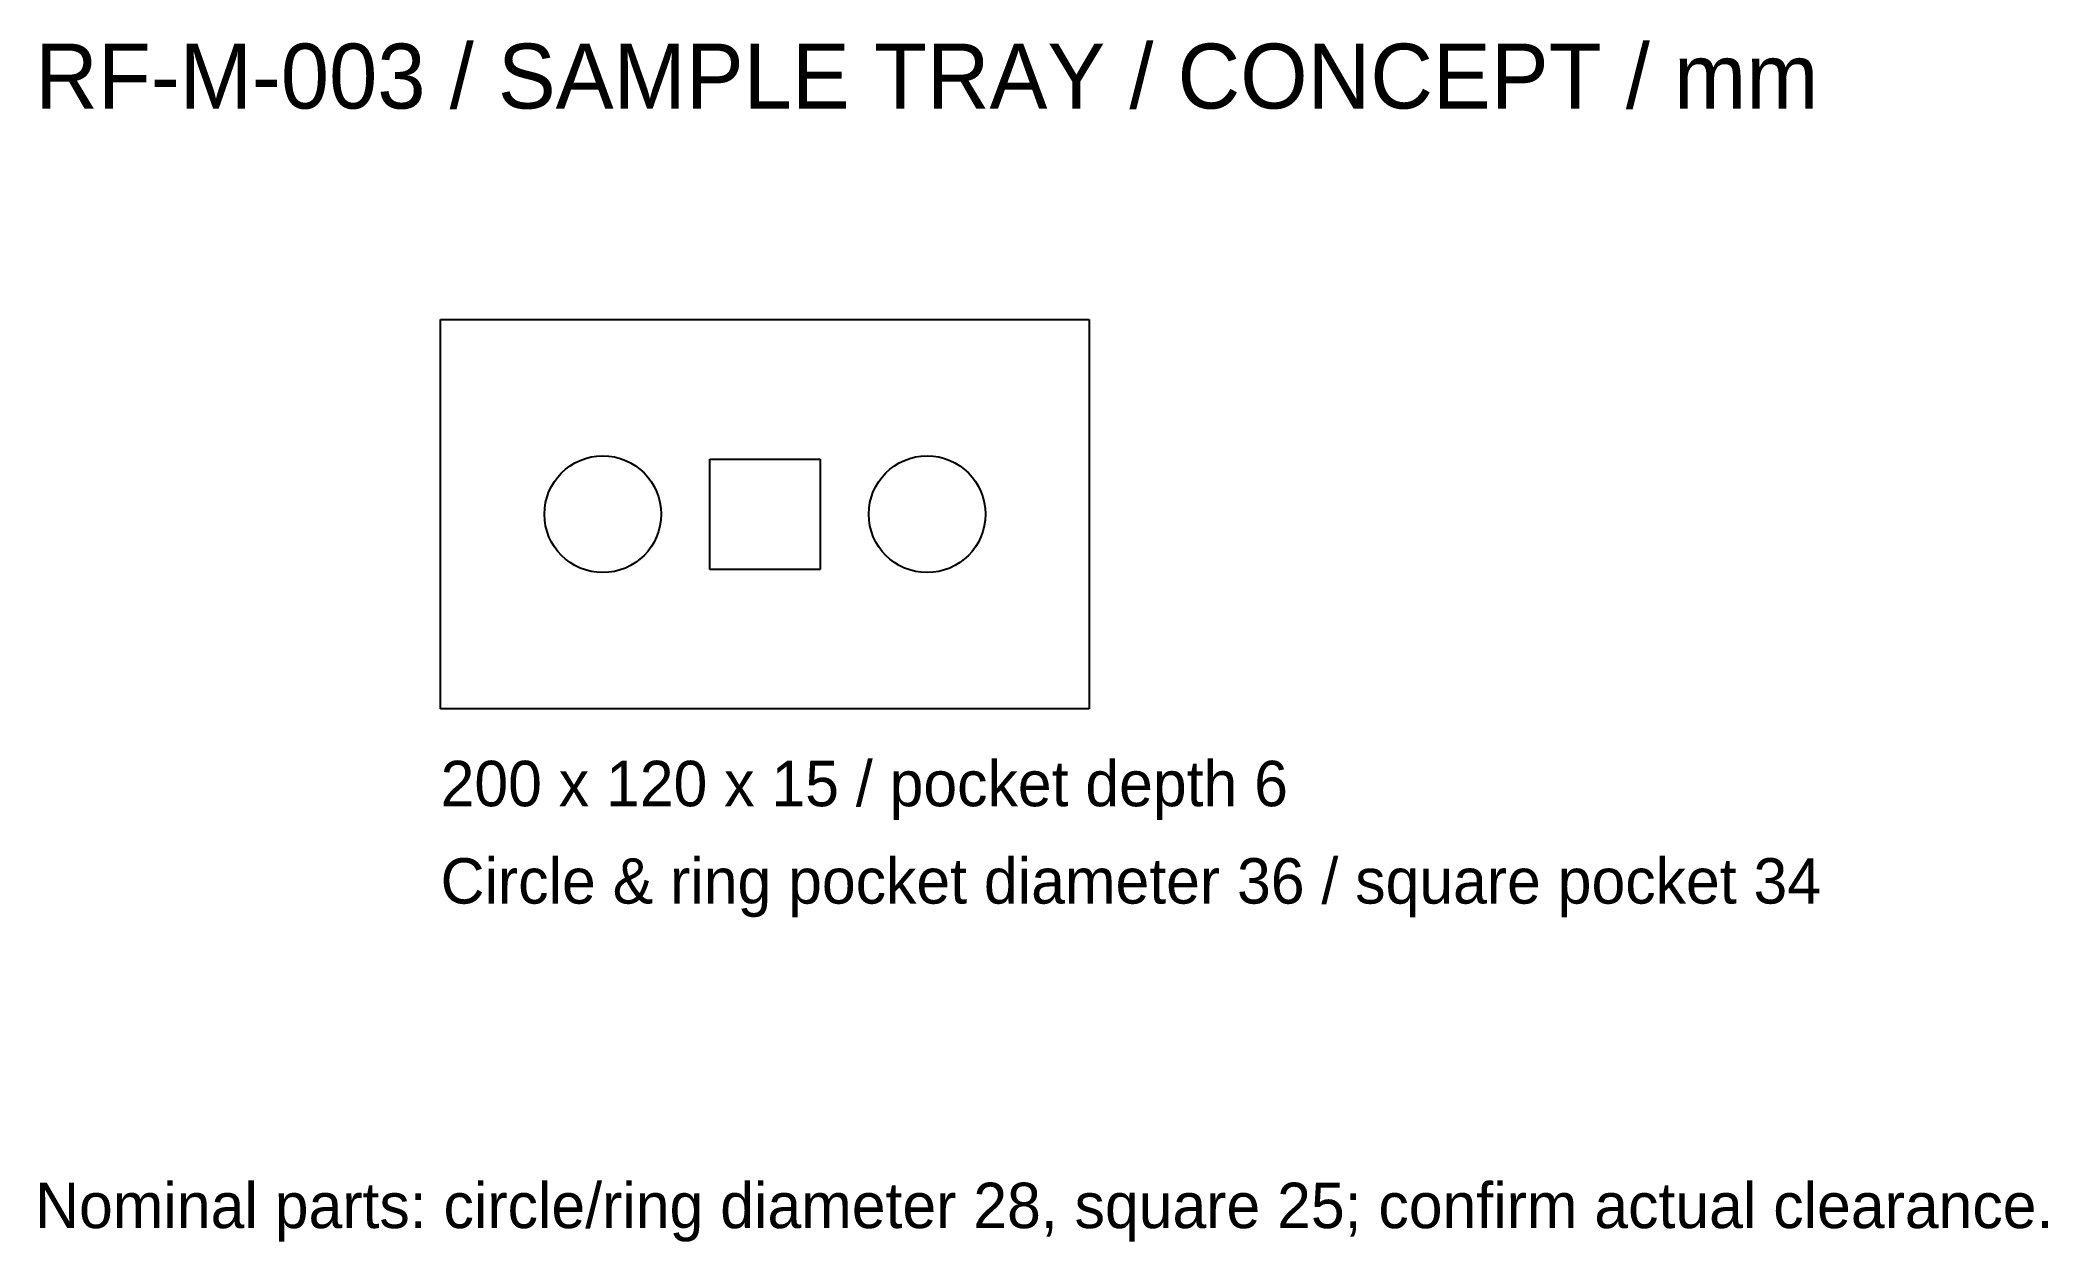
# Model space of a CAD drawing. Extents: x 37 to 656, y 56 to 426.
import ezdxf

# ---------------------------------------------------------------- set-up
doc = ezdxf.new("R2010")
doc.units = 0

msp = doc.modelspace()

# ---------------------------------------------------------------- linework, layer by layer
for p, q in [((160, 340), (360, 340)), ((160, 220), (160, 340)), ((360, 340), (360, 220)), ((243, 297), (277, 297)), ((243, 263), (243, 297)), ((277, 297), (277, 263)), ((277, 263), (243, 263)), ((360, 220), (160, 220))]:
    msp.add_line(p, q)
for centre in [(210, 280), (310, 280)]:
    msp.add_circle(centre, 18)

# ---------------------------------------------------------------- texts
at = {"layer": 'NOTES'}
for s, height, p in [('RF-M-003 / SAMPLE TRAY / CONCEPT / mm', 20, (35, 405)), ('200 x 120 x 15 / pocket depth 6', 14, (160, 190)), ('Circle & ring pocket diameter 36 / square pocket 34', 14, (160, 160)), ('Nominal parts: circle/ring diameter 28, square 25; confirm actual clearance.', 14, (35, 60))]:
    msp.add_text(s, height=height, dxfattribs=at).set_placement(p)

doc.saveas('drawing.dxf')
